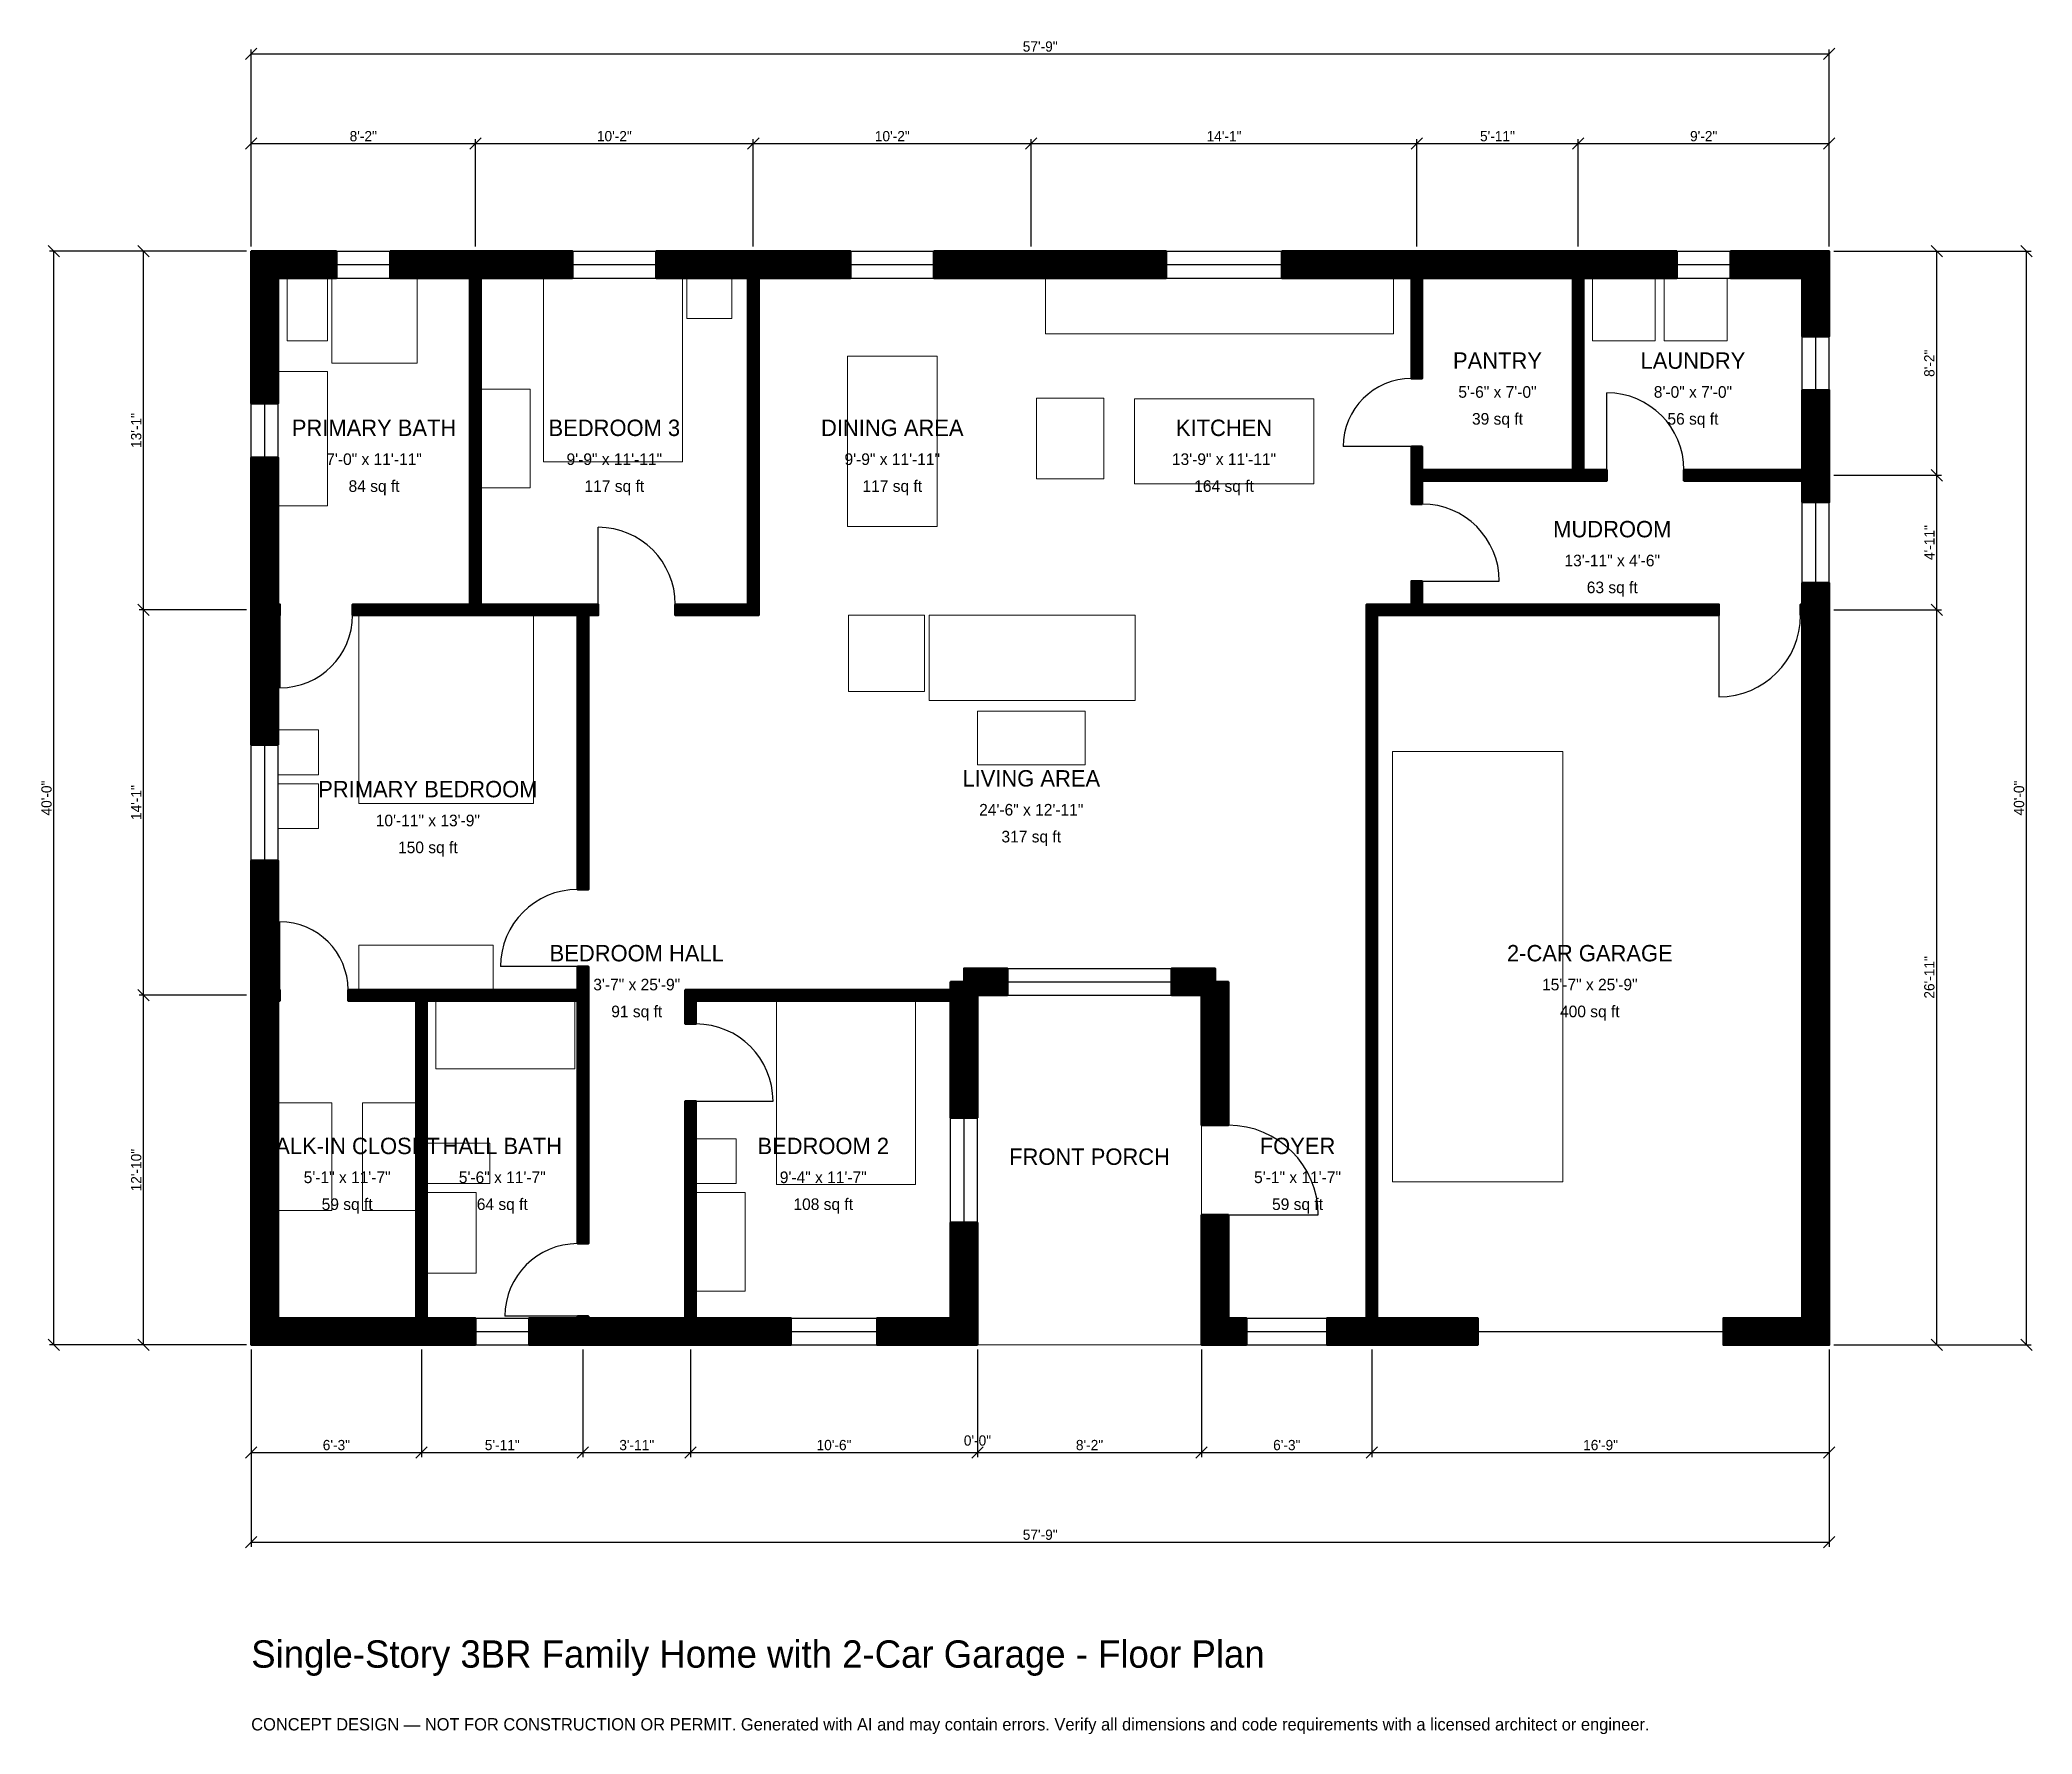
# Model space of a CAD drawing. Header units: inches. Extents: x -93 to 782, y -171 to 573.
import ezdxf
from ezdxf.enums import TextEntityAlignment as Align

# ---------------------------------------------------------------- set-up
doc = ezdxf.new("R2010")
doc.units = ezdxf.units.IN
doc.header["$MEASUREMENT"] = 0
doc.linetypes.add('DASHED', pattern=[0.6, 0.5, -0.1])
for name, color, linetype, lineweight in [('A-ANNO-DIMS', 1, 'Continuous', 13), ('A-ANNO-TEXT', 7, 'Continuous', 18), ('A-AREA-IDEN', 7, 'Continuous', 18), ('A-DOOR', 2, 'Continuous', 25), ('A-FLOR-FIXT', 9, 'Continuous', 13), ('A-FURN', 9, 'Continuous', 13), ('A-GLAZ', 4, 'Continuous', 25), ('A-SITE-PAVE', 8, 'Continuous', 13), ('A-WALL', 7, 'Continuous', 50), ('A-WALL-PATT', 8, 'Continuous', 13)]:
    doc.layers.add(name, color=color, linetype=linetype, lineweight=lineweight)
doc.dimstyles.new('PLAN', dxfattribs={"dimtxt": 4.5, "dimasz": 3, "dimexe": 2, "dimexo": 2, "dimgap": 1, "dimtad": 1, "dimdec": 0, "dimlunit": 4, "dimtsz": 2.5, "dimcen": 2.5, "dimclrd": 1, "dimclre": 1, "dimazin": 3, "dimtfac": 1, "dimtmove": 0, "dimatfit": 3})

msp = doc.modelspace()

# ---------------------------------------------------------------- hatches: boundary and pattern name
at = {"layer": 'A-WALL-PATT'}
h = msp.add_hatch(dxfattribs=at)
h.set_pattern_fill('ANSI31', color=8, scale=0.8)
h.paths.add_polyline_path([(318.8977, 0), (318.8976, 0), (318.8976, 0), (307.0866, 0), (307.0866, 0), (274.8031, 0), (274.8031, 11.811), (307.0866, 11.811), (307.0866, 53.7402), (318.8976, 53.7402), (318.8976, 11.811), (318.8977, 11.811), (318.8977, 0)])
h.paths.add_polyline_path([(198.8189, 0), (195.2756, 0), (195.2756, 0), (190.5512, 0), (190.5512, 0), (187.0079, 0), (151.5748, 0), (148.0315, 0), (148.0315, 0), (143.3071, 0), (143.3071, 0), (139.7638, 0), (122.0472, 0), (122.0472, 11.811), (139.7638, 11.811), (143.3071, 11.811), (143.3071, 12.5984), (148.0315, 12.5984), (148.0315, 11.811), (151.5748, 11.811), (187.0079, 11.811), (190.5512, 11.811), (190.5512, 107.0866), (195.2756, 107.0866), (195.2756, 11.811), (198.8189, 11.811), (237.0079, 11.811), (237.0079, 0), (198.8189, 0)])
h.paths.add_polyline_path([(80.7087, 0), (77.1654, 0), (77.1654, 0), (72.4409, 0), (72.4409, 0), (68.8976, 0), (11.811, 0), (11.811, 0), (0, 0), (0, 0), (0, 0), (0, 0), (0, 11.811), (0, 11.811), (0, 147.6378), (0, 151.1811), (0, 151.1811), (0, 155.9055), (0, 155.9055), (0, 159.4488), (0, 212.7953), (11.811, 212.7953), (11.811, 159.4488), (11.811, 155.9055), (12.5984, 155.9055), (12.5984, 151.1811), (11.811, 151.1811), (11.811, 147.6378), (11.811, 11.811), (68.8976, 11.811), (72.4409, 11.811), (72.4409, 151.1811), (42.5197, 151.1811), (42.5197, 155.9055), (72.4409, 155.9055), (77.1654, 155.9055), (143.3071, 155.9055), (143.3071, 166.1417), (148.0315, 166.1417), (148.0315, 155.9055), (148.0315, 151.1811), (148.0315, 44.4882), (143.3071, 44.4882), (143.3071, 151.1811), (77.1654, 151.1811), (77.1654, 11.811), (80.7087, 11.811), (98.4252, 11.811), (98.4252, 0), (80.7087, 0)])
h.paths.add_polyline_path([(0, 316.9291), (0, 320.4724), (0, 320.4724), (0, 325.1969), (0, 325.1969), (0, 328.7402), (0, 389.7638), (11.811, 389.7638), (11.811, 328.7402), (11.811, 325.1969), (12.5984, 325.1969), (12.5984, 320.4724), (11.811, 320.4724), (11.811, 316.9291), (11.811, 263.5827), (0, 263.5827), (0, 316.9291)])
h.paths.add_polyline_path([(0, 468.5039), (0, 468.5039), (0, 480.315), (0, 480.315), (0, 480.315), (0, 480.315), (11.811, 480.315), (11.811, 480.315), (37.4016, 480.315), (37.4016, 468.5039), (11.811, 468.5039), (11.811, 413.3858), (0, 413.3858), (0, 468.5039)])
h.paths.add_polyline_path([(92.5197, 480.315), (96.063, 480.315), (96.063, 480.315), (100.7874, 480.315), (100.7874, 480.315), (104.3307, 480.315), (141.1417, 480.315), (141.1417, 468.5039), (104.3307, 468.5039), (100.7874, 468.5039), (100.7874, 325.1969), (143.3071, 325.1969), (148.0315, 325.1969), (152.3622, 325.1969), (152.3622, 320.4724), (148.0315, 320.4724), (148.0315, 200), (143.3071, 200), (143.3071, 320.4724), (100.7874, 320.4724), (96.063, 320.4724), (44.4882, 320.4724), (44.4882, 325.1969), (96.063, 325.1969), (96.063, 468.5039), (92.5197, 468.5039), (61.0236, 468.5039), (61.0236, 480.315), (92.5197, 480.315)])
h.paths.add_polyline_path([(214.5669, 480.315), (218.1102, 480.315), (218.1102, 480.315), (222.8346, 480.315), (222.8346, 480.315), (226.378, 480.315), (263.189, 480.315), (263.189, 468.5039), (226.378, 468.5039), (222.8346, 468.5039), (222.8346, 325.1969), (222.8346, 320.4724), (218.1102, 320.4724), (195.2756, 320.4724), (190.5512, 320.4724), (186.2205, 320.4724), (186.2205, 325.1969), (190.5512, 325.1969), (195.2756, 325.1969), (218.1102, 325.1969), (218.1102, 468.5039), (214.5669, 468.5039), (177.7559, 468.5039), (177.7559, 480.315), (214.5669, 480.315)])
h.paths.add_polyline_path([(336.6142, 480.315), (348.4252, 480.315), (401.7717, 480.315), (401.7717, 468.5039), (348.4252, 468.5039), (336.6142, 468.5039), (299.8031, 468.5039), (299.8031, 480.315), (336.6142, 480.315)])
h.paths.add_polyline_path([(505.9055, 480.315), (509.4488, 480.315), (509.4488, 480.315), (514.1732, 480.315), (514.1732, 480.315), (517.7165, 480.315), (576.7717, 480.315), (580.315, 480.315), (580.315, 480.315), (585.0394, 480.315), (585.0394, 480.315), (588.5827, 480.315), (625.9843, 480.315), (625.9843, 468.5039), (588.5827, 468.5039), (585.0394, 468.5039), (585.0394, 384.252), (595.2756, 384.252), (595.2756, 379.5276), (585.0394, 379.5276), (580.315, 379.5276), (514.1732, 379.5276), (514.1732, 369.2913), (509.4488, 369.2913), (509.4488, 379.5276), (509.4488, 384.252), (509.4488, 394.4882), (514.1732, 394.4882), (514.1732, 384.252), (580.315, 384.252), (580.315, 468.5039), (576.7717, 468.5039), (517.7165, 468.5039), (514.1732, 468.5039), (514.1732, 424.4094), (509.4488, 424.4094), (509.4488, 468.5039), (505.9055, 468.5039), (452.5591, 468.5039), (452.5591, 480.315), (505.9055, 480.315)])
h.paths.add_polyline_path([(681.1024, 480.315), (681.1024, 480.315), (692.9134, 480.315), (692.9134, 480.315), (692.9134, 480.315), (692.9134, 468.5039), (692.9134, 468.5039), (692.9134, 442.9134), (681.1024, 442.9134), (681.1024, 468.5039), (649.6063, 468.5039), (649.6063, 480.315), (681.1024, 480.315)])
h.paths.add_polyline_path([(692.9134, 387.7953), (692.9134, 384.252), (692.9134, 384.252), (692.9134, 379.5276), (692.9134, 379.5276), (692.9134, 375.9843), (692.9134, 370.0787), (681.1024, 370.0787), (681.1024, 375.9843), (681.1024, 379.5276), (629.1339, 379.5276), (629.1339, 384.252), (681.1024, 384.252), (681.1024, 387.7953), (681.1024, 419.2913), (692.9134, 419.2913), (692.9134, 387.7953)])
h.paths.add_polyline_path([(692.9134, 328.7402), (692.9134, 325.1969), (692.9134, 325.1969), (692.9134, 320.4724), (692.9134, 320.4724), (692.9134, 316.9291), (692.9134, 11.811), (692.9134, 11.811), (692.9134, 0), (692.9134, 0), (692.9134, 0), (681.1024, 0), (681.1024, 0), (646.4567, 0), (646.4567, 11.811), (681.1024, 11.811), (681.1024, 316.9291), (681.1024, 320.4724), (680.315, 320.4724), (680.315, 325.1969), (681.1024, 325.1969), (681.1024, 328.7402), (681.1024, 334.6457), (692.9134, 334.6457), (692.9134, 328.7402)])
h.paths.add_polyline_path([(498.0315, 0), (494.4882, 0), (494.4882, 0), (489.7638, 0), (489.7638, 0), (486.2205, 0), (472.4409, 0), (472.4409, 11.811), (486.2205, 11.811), (489.7638, 11.811), (489.7638, 151.1811), (489.7638, 155.9055), (489.7638, 320.4724), (489.7638, 325.1969), (494.4882, 325.1969), (509.4488, 325.1969), (509.4488, 335.4331), (514.1732, 335.4331), (514.1732, 325.1969), (644.4882, 325.1969), (644.4882, 320.4724), (514.1732, 320.4724), (509.4488, 320.4724), (494.4882, 320.4724), (494.4882, 155.9055), (494.4882, 151.1811), (494.4882, 11.811), (498.0315, 11.811), (538.5827, 11.811), (538.5827, 0), (498.0315, 0)])
h.paths.add_polyline_path([(429.1339, 0), (429.1339, 0), (417.3228, 0), (417.3228, 0), (417.3228, 0), (417.3228, 11.811), (417.3228, 11.811), (417.3228, 57.0866), (429.1339, 57.0866), (429.1339, 11.811), (437.0079, 11.811), (437.0079, 0), (429.1339, 0)])
h.paths.add_polyline_path([(417.3228, 153.5433), (404.1339, 153.5433), (404.1339, 165.3543), (423.2283, 165.3543), (423.2283, 159.4488), (429.1339, 159.4488), (429.1339, 96.4567), (417.3228, 96.4567), (417.3228, 153.5433)])
h.paths.add_polyline_path([(321.2598, 153.5433), (321.2598, 153.5433), (318.8977, 153.5433), (318.8977, 151.1811), (318.8976, 151.1811), (318.8976, 99.8031), (307.0866, 99.8031), (307.0866, 151.1811), (195.2756, 151.1811), (195.2756, 140.9449), (190.5512, 140.9449), (190.5512, 151.1811), (190.5512, 155.9055), (195.2756, 155.9055), (307.0866, 155.9055), (307.0866, 159.4488), (312.9921, 159.4488), (312.9921, 165.3543), (332.0866, 165.3543), (332.0866, 153.5433), (321.2598, 153.5433)])

# ---------------------------------------------------------------- linework, layer by layer
at = {"layer": 'A-DOOR'}
for p, q in [((595.2756, 384.252), (595.2756, 418.1102)), ((509.4488, 394.4882), (479.5276, 394.4882)), ((152.3622, 325.1969), (152.3622, 359.0551)), ((514.1732, 335.4331), (548.0315, 335.4331)), ((12.5984, 320.4724), (12.5984, 288.5827)), ((644.4882, 320.4724), (644.4882, 284.6457)), ((12.5984, 155.9055), (12.5984, 185.8268)), ((143.3071, 166.1417), (109.4488, 166.1417)), ((195.2756, 107.0866), (229.1339, 107.0866)), ((429.1339, 57.0866), (468.5039, 57.0866)), ((143.3071, 12.5984), (111.4173, 12.5984))]:
    msp.add_line(p, q, dxfattribs=at)
at = {"layer": 'A-DOOR', "linetype": 'DASHED'}
msp.add_line((538.5827, 5.9055), (646.4567, 5.9055), dxfattribs=at)
at = {"layer": 'A-DOOR'}
for centre, radius, start, end in [((509.4488, 394.4882), 29.9213, 90, 180), ((595.2756, 384.252), 33.8583, 0, 90), ((514.1732, 335.4331), 33.8583, 0, 90), ((152.3622, 325.1969), 33.8583, 0, 90), ((12.5984, 320.4724), 31.8898, 270, 360), ((644.4882, 320.4724), 35.8268, 270, 360), ((143.3071, 166.1417), 33.8583, 90, 180), ((12.5984, 155.9055), 29.9213, 0, 90), ((195.2756, 107.0866), 33.8583, 0, 90), ((429.1339, 57.0866), 39.3701, 0, 90), ((143.3071, 12.5984), 31.8898, 90, 180)]:
    msp.add_arc(centre, radius, start, end, dxfattribs=at)
at = {"layer": 'A-FLOR-FIXT'}
for points in [[(15.748, 440.9449), (33.4646, 440.9449), (33.4646, 468.5039), (15.748, 468.5039)], [(35.4331, 431.1024), (72.8346, 431.1024), (72.8346, 468.5039), (35.4331, 468.5039)], [(348.8189, 444.0945), (501.5748, 444.0945), (501.5748, 468.5039), (348.8189, 468.5039)], [(11.811, 368.5039), (33.4646, 368.5039), (33.4646, 427.5591), (11.811, 427.5591)], [(387.7953, 378.1496), (466.5354, 378.1496), (466.5354, 415.5512), (387.7953, 415.5512)], [(81.1024, 121.2598), (142.126, 121.2598), (142.126, 151.1811), (81.1024, 151.1811)], [(77.1654, 70.8661), (104.7244, 70.8661), (104.7244, 88.5827), (77.1654, 88.5827)], [(77.1654, 31.4961), (98.8189, 31.4961), (98.8189, 66.9291), (77.1654, 66.9291)]]:
    msp.add_lwpolyline(points, close=True, dxfattribs=at)
at = {"layer": 'A-FURN'}
for points in [[(128.3465, 387.7953), (189.3701, 387.7953), (189.3701, 468.5039), (128.3465, 468.5039)], [(191.3386, 450.7874), (211.0236, 450.7874), (211.0236, 468.5039), (191.3386, 468.5039)], [(588.9764, 440.9449), (616.5354, 440.9449), (616.5354, 468.5039), (588.9764, 468.5039)], [(620.4724, 440.9449), (648.0315, 440.9449), (648.0315, 468.5039), (620.4724, 468.5039)], [(261.811, 359.4488), (301.1811, 359.4488), (301.1811, 434.252), (261.811, 434.252)], [(100.7874, 376.378), (122.4409, 376.378), (122.4409, 419.685), (100.7874, 419.685)], [(344.8819, 380.315), (374.4094, 380.315), (374.4094, 415.748), (344.8819, 415.748)], [(47.2441, 237.7953), (124.0157, 237.7953), (124.0157, 320.4724), (47.2441, 320.4724)], [(262.2047, 287.0079), (295.6693, 287.0079), (295.6693, 320.4724), (262.2047, 320.4724)], [(297.6378, 283.0709), (388.189, 283.0709), (388.189, 320.4724), (297.6378, 320.4724)], [(318.8976, 254.7244), (366.1417, 254.7244), (366.1417, 278.3465), (318.8976, 278.3465)], [(11.811, 250.3937), (29.5276, 250.3937), (29.5276, 270.0787), (11.811, 270.0787)], [(501.1811, 71.6535), (575.9843, 71.6535), (575.9843, 260.6299), (501.1811, 260.6299)], [(11.811, 226.7717), (29.5276, 226.7717), (29.5276, 246.4567), (11.811, 246.4567)], [(47.2441, 155.9055), (106.2992, 155.9055), (106.2992, 175.5906), (47.2441, 175.5906)], [(230.7087, 70.4724), (291.7323, 70.4724), (291.7323, 151.1811), (230.7087, 151.1811)], [(11.811, 59.0551), (35.4331, 59.0551), (35.4331, 106.2992), (11.811, 106.2992)], [(48.8189, 59.0551), (72.4409, 59.0551), (72.4409, 106.2992), (48.8189, 106.2992)], [(195.2756, 70.8661), (212.9921, 70.8661), (212.9921, 90.5512), (195.2756, 90.5512)], [(195.2756, 23.622), (216.9291, 23.622), (216.9291, 66.9291), (195.2756, 66.9291)]]:
    msp.add_lwpolyline(points, close=True, dxfattribs=at)
at = {"layer": 'A-GLAZ'}
for p, q in [((37.4016, 480.315), (61.0236, 480.315)), ((37.4016, 474.4094), (61.0236, 474.4094)), ((141.1417, 480.315), (177.7559, 480.315)), ((141.1417, 474.4094), (177.7559, 474.4094)), ((263.189, 480.315), (299.8031, 480.315)), ((263.189, 474.4094), (299.8031, 474.4094)), ((401.7717, 480.315), (452.5591, 480.315)), ((401.7717, 474.4094), (452.5591, 474.4094)), ((625.9843, 480.315), (649.6063, 480.315)), ((625.9843, 474.4094), (649.6063, 474.4094)), ((37.4016, 468.5039), (61.0236, 468.5039)), ((141.1417, 468.5039), (177.7559, 468.5039)), ((263.189, 468.5039), (299.8031, 468.5039)), ((401.7717, 468.5039), (452.5591, 468.5039)), ((625.9843, 468.5039), (649.6063, 468.5039)), ((681.1024, 419.2913), (681.1024, 442.9134)), ((687.0079, 419.2913), (687.0079, 442.9134)), ((692.9134, 419.2913), (692.9134, 442.9134)), ((0, 389.7638), (0, 413.3858)), ((5.9055, 389.7638), (5.9055, 413.3858)), ((11.811, 389.7638), (11.811, 413.3858)), ((681.1024, 334.6457), (681.1024, 370.0787)), ((687.0079, 334.6457), (687.0079, 370.0787)), ((692.9134, 334.6457), (692.9134, 370.0787)), ((0, 212.7953), (0, 263.5827)), ((5.9055, 212.7953), (5.9055, 263.5827)), ((11.811, 212.7953), (11.811, 263.5827)), ((332.0866, 165.3543), (404.1339, 165.3543)), ((332.0866, 159.4488), (404.1339, 159.4488)), ((332.0866, 153.5433), (404.1339, 153.5433)), ((307.0866, 53.7402), (307.0866, 99.8031)), ((312.9921, 53.7402), (312.9921, 99.8031)), ((318.8976, 53.7402), (318.8976, 99.8031)), ((98.4252, 11.811), (122.0472, 11.811)), ((237.0079, 11.811), (274.8031, 11.811)), ((437.0079, 11.811), (472.4409, 11.811)), ((98.4252, 5.9055), (122.0472, 5.9055)), ((98.4252, 0), (122.0472, 0)), ((237.0079, 5.9055), (274.8031, 5.9055)), ((237.0079, 0), (274.8031, 0)), ((437.0079, 5.9055), (472.4409, 5.9055)), ((437.0079, 0), (472.4409, 0))]:
    msp.add_line(p, q, dxfattribs=at)
at = {"layer": 'A-SITE-PAVE', "linetype": 'DASHED'}
msp.add_lwpolyline([(318.8976, 0), (417.3228, 0), (417.3228, 153.5433), (318.8976, 153.5433)], close=True, dxfattribs=at)
at = {"layer": 'A-WALL'}
for points in [[(0, 468.5039), (0, 468.5039), (0, 480.315), (0, 480.315), (0, 480.315), (0, 480.315), (11.811, 480.315), (11.811, 480.315), (37.4016, 480.315), (37.4016, 468.5039), (11.811, 468.5039), (11.811, 413.3858), (0, 413.3858), (0, 468.5039)], [(92.5197, 480.315), (96.063, 480.315), (96.063, 480.315), (100.7874, 480.315), (100.7874, 480.315), (104.3307, 480.315), (141.1417, 480.315), (141.1417, 468.5039), (104.3307, 468.5039), (100.7874, 468.5039), (100.7874, 325.1969), (143.3071, 325.1969), (148.0315, 325.1969), (152.3622, 325.1969), (152.3622, 320.4724), (148.0315, 320.4724), (148.0315, 200), (143.3071, 200), (143.3071, 320.4724), (100.7874, 320.4724), (96.063, 320.4724), (44.4882, 320.4724), (44.4882, 325.1969), (96.063, 325.1969), (96.063, 468.5039), (92.5197, 468.5039), (61.0236, 468.5039), (61.0236, 480.315), (92.5197, 480.315)], [(214.5669, 480.315), (218.1102, 480.315), (218.1102, 480.315), (222.8346, 480.315), (222.8346, 480.315), (226.378, 480.315), (263.189, 480.315), (263.189, 468.5039), (226.378, 468.5039), (222.8346, 468.5039), (222.8346, 325.1969), (222.8346, 320.4724), (218.1102, 320.4724), (195.2756, 320.4724), (190.5512, 320.4724), (186.2205, 320.4724), (186.2205, 325.1969), (190.5512, 325.1969), (195.2756, 325.1969), (218.1102, 325.1969), (218.1102, 468.5039), (214.5669, 468.5039), (177.7559, 468.5039), (177.7559, 480.315), (214.5669, 480.315)], [(336.6142, 480.315), (348.4252, 480.315), (401.7717, 480.315), (401.7717, 468.5039), (348.4252, 468.5039), (336.6142, 468.5039), (299.8031, 468.5039), (299.8031, 480.315), (336.6142, 480.315)], [(505.9055, 480.315), (509.4488, 480.315), (509.4488, 480.315), (514.1732, 480.315), (514.1732, 480.315), (517.7165, 480.315), (576.7717, 480.315), (580.315, 480.315), (580.315, 480.315), (585.0394, 480.315), (585.0394, 480.315), (588.5827, 480.315), (625.9843, 480.315), (625.9843, 468.5039), (588.5827, 468.5039), (585.0394, 468.5039), (585.0394, 384.252), (595.2756, 384.252), (595.2756, 379.5276), (585.0394, 379.5276), (580.315, 379.5276), (514.1732, 379.5276), (514.1732, 369.2913), (509.4488, 369.2913), (509.4488, 379.5276), (509.4488, 384.252), (509.4488, 394.4882), (514.1732, 394.4882), (514.1732, 384.252), (580.315, 384.252), (580.315, 468.5039), (576.7717, 468.5039), (517.7165, 468.5039), (514.1732, 468.5039), (514.1732, 424.4094), (509.4488, 424.4094), (509.4488, 468.5039), (505.9055, 468.5039), (452.5591, 468.5039), (452.5591, 480.315), (505.9055, 480.315)], [(681.1024, 480.315), (681.1024, 480.315), (692.9134, 480.315), (692.9134, 480.315), (692.9134, 480.315), (692.9134, 468.5039), (692.9134, 468.5039), (692.9134, 442.9134), (681.1024, 442.9134), (681.1024, 468.5039), (649.6063, 468.5039), (649.6063, 480.315), (681.1024, 480.315)], [(692.9134, 387.7953), (692.9134, 384.252), (692.9134, 384.252), (692.9134, 379.5276), (692.9134, 379.5276), (692.9134, 375.9843), (692.9134, 370.0787), (681.1024, 370.0787), (681.1024, 375.9843), (681.1024, 379.5276), (629.1339, 379.5276), (629.1339, 384.252), (681.1024, 384.252), (681.1024, 387.7953), (681.1024, 419.2913), (692.9134, 419.2913), (692.9134, 387.7953)], [(0, 316.9291), (0, 320.4724), (0, 320.4724), (0, 325.1969), (0, 325.1969), (0, 328.7402), (0, 389.7638), (11.811, 389.7638), (11.811, 328.7402), (11.811, 325.1969), (12.5984, 325.1969), (12.5984, 320.4724), (11.811, 320.4724), (11.811, 316.9291), (11.811, 263.5827), (0, 263.5827), (0, 316.9291)], [(498.0315, 0), (494.4882, 0), (494.4882, 0), (489.7638, 0), (489.7638, 0), (486.2205, 0), (472.4409, 0), (472.4409, 11.811), (486.2205, 11.811), (489.7638, 11.811), (489.7638, 151.1811), (489.7638, 155.9055), (489.7638, 320.4724), (489.7638, 325.1969), (494.4882, 325.1969), (509.4488, 325.1969), (509.4488, 335.4331), (514.1732, 335.4331), (514.1732, 325.1969), (644.4882, 325.1969), (644.4882, 320.4724), (514.1732, 320.4724), (509.4488, 320.4724), (494.4882, 320.4724), (494.4882, 155.9055), (494.4882, 151.1811), (494.4882, 11.811), (498.0315, 11.811), (538.5827, 11.811), (538.5827, 0), (498.0315, 0)], [(692.9134, 328.7402), (692.9134, 325.1969), (692.9134, 325.1969), (692.9134, 320.4724), (692.9134, 320.4724), (692.9134, 316.9291), (692.9134, 11.811), (692.9134, 11.811), (692.9134, 0), (692.9134, 0), (692.9134, 0), (681.1024, 0), (681.1024, 0), (646.4567, 0), (646.4567, 11.811), (681.1024, 11.811), (681.1024, 316.9291), (681.1024, 320.4724), (680.315, 320.4724), (680.315, 325.1969), (681.1024, 325.1969), (681.1024, 328.7402), (681.1024, 334.6457), (692.9134, 334.6457), (692.9134, 328.7402)], [(80.7087, 0), (77.1654, 0), (77.1654, 0), (72.4409, 0), (72.4409, 0), (68.8976, 0), (11.811, 0), (11.811, 0), (0, 0), (0, 0), (0, 0), (0, 0), (0, 11.811), (0, 11.811), (0, 147.6378), (0, 151.1811), (0, 151.1811), (0, 155.9055), (0, 155.9055), (0, 159.4488), (0, 212.7953), (11.811, 212.7953), (11.811, 159.4488), (11.811, 155.9055), (12.5984, 155.9055), (12.5984, 151.1811), (11.811, 151.1811), (11.811, 147.6378), (11.811, 11.811), (68.8976, 11.811), (72.4409, 11.811), (72.4409, 151.1811), (42.5197, 151.1811), (42.5197, 155.9055), (72.4409, 155.9055), (77.1654, 155.9055), (143.3071, 155.9055), (143.3071, 166.1417), (148.0315, 166.1417), (148.0315, 155.9055), (148.0315, 151.1811), (148.0315, 44.4882), (143.3071, 44.4882), (143.3071, 151.1811), (77.1654, 151.1811), (77.1654, 11.811), (80.7087, 11.811), (98.4252, 11.811), (98.4252, 0), (80.7087, 0)], [(321.2598, 153.5433), (321.2598, 153.5433), (318.8977, 153.5433), (318.8977, 151.1811), (318.8976, 151.1811), (318.8976, 99.8031), (307.0866, 99.8031), (307.0866, 151.1811), (195.2756, 151.1811), (195.2756, 140.9449), (190.5512, 140.9449), (190.5512, 151.1811), (190.5512, 155.9055), (195.2756, 155.9055), (307.0866, 155.9055), (307.0866, 159.4488), (312.9921, 159.4488), (312.9921, 165.3543), (332.0866, 165.3543), (332.0866, 153.5433), (321.2598, 153.5433)], [(417.3228, 153.5433), (404.1339, 153.5433), (404.1339, 165.3543), (423.2283, 165.3543), (423.2283, 159.4488), (429.1339, 159.4488), (429.1339, 96.4567), (417.3228, 96.4567), (417.3228, 153.5433)], [(198.8189, 0), (195.2756, 0), (195.2756, 0), (190.5512, 0), (190.5512, 0), (187.0079, 0), (151.5748, 0), (148.0315, 0), (148.0315, 0), (143.3071, 0), (143.3071, 0), (139.7638, 0), (122.0472, 0), (122.0472, 11.811), (139.7638, 11.811), (143.3071, 11.811), (143.3071, 12.5984), (148.0315, 12.5984), (148.0315, 11.811), (151.5748, 11.811), (187.0079, 11.811), (190.5512, 11.811), (190.5512, 107.0866), (195.2756, 107.0866), (195.2756, 11.811), (198.8189, 11.811), (237.0079, 11.811), (237.0079, 0), (198.8189, 0)], [(318.8977, 0), (318.8976, 0), (318.8976, 0), (307.0866, 0), (307.0866, 0), (274.8031, 0), (274.8031, 11.811), (307.0866, 11.811), (307.0866, 53.7402), (318.8976, 53.7402), (318.8976, 11.811), (318.8977, 11.811), (318.8977, 0)], [(429.1339, 0), (429.1339, 0), (417.3228, 0), (417.3228, 0), (417.3228, 0), (417.3228, 11.811), (417.3228, 11.811), (417.3228, 57.0866), (429.1339, 57.0866), (429.1339, 11.811), (437.0079, 11.811), (437.0079, 0), (429.1339, 0)]]:
    msp.add_lwpolyline(points, close=True, dxfattribs=at)

# ---------------------------------------------------------------- texts
at = {"layer": 'A-ANNO-TEXT'}
for s, height, p in [('Single-Story 3BR Family Home with 2-Car Garage - Floor Plan', 12, (0, -141.7323)), ('CONCEPT DESIGN — NOT FOR CONSTRUCTION OR PERMIT. Generated with AI and may contain errors. Verify all dimensions and code requirements with a licensed architect or engineer.', 5.4, (0, -169.2913))]:
    msp.add_text(s, height=height, dxfattribs=at).set_placement(p)
at = {"layer": 'A-AREA-IDEN'}
for s, height, p in [('PANTRY', 7.2, (547.2441, 432.2835)), ('LAUNDRY', 7.2, (633.0709, 432.2835)), ('5\'-6" x 7\'-0"', 5.1, (547.2441, 418.5039)), ('8\'-0" x 7\'-0"', 5.1, (633.0709, 418.5039)), ('PRIMARY BATH', 7.2, (53.937, 402.7559)), ('BEDROOM 3', 7.2, (159.4488, 402.7559)), ('DINING AREA', 7.2, (281.4961, 402.7559)), ('KITCHEN', 7.2, (427.1654, 402.7559)), ('39 sq ft', 5.1, (547.2441, 406.6929)), ('56 sq ft', 5.1, (633.0709, 406.6929)), ('7\'-0" x 11\'-11"', 5.1, (53.937, 388.9764)), ('9\'-9" x 11\'-11"', 5.1, (159.4488, 388.9764)), ('9\'-9" x 11\'-11"', 5.1, (281.4961, 388.9764)), ('13\'-9" x 11\'-11"', 5.1, (427.1654, 388.9764)), ('84 sq ft', 5.1, (53.937, 377.1654)), ('117 sq ft', 5.1, (159.4488, 377.1654)), ('117 sq ft', 5.1, (281.4961, 377.1654)), ('164 sq ft', 5.1, (427.1654, 377.1654)), ('MUDROOM', 7.2, (597.6378, 358.2677)), ('13\'-11" x 4\'-6"', 5.1, (597.6378, 344.4882)), ('63 sq ft', 5.1, (597.6378, 332.6772)), ('PRIMARY BEDROOM', 7.2, (77.5591, 244.0945)), ('LIVING AREA', 7.2, (342.5197, 248.8189)), ('24\'-6" x 12\'-11"', 5.1, (342.5197, 235.0394)), ('10\'-11" x 13\'-9"', 5.1, (77.5591, 230.315)), ('150 sq ft', 5.1, (77.5591, 218.5039)), ('317 sq ft', 5.1, (342.5197, 223.2283)), ('BEDROOM HALL', 7.2, (169.2913, 172.0472)), ('2-CAR GARAGE', 7.2, (587.7953, 172.0472)), ('3\'-7" x 25\'-9"', 5.1, (169.2913, 158.2677)), ('15\'-7" x 25\'-9"', 5.1, (587.7953, 158.2677)), ('91 sq ft', 5.1, (169.2913, 146.4567)), ('400 sq ft', 5.1, (587.7953, 146.4567)), ('WALK-IN CLOSET', 7.2, (42.126, 87.4016)), ('HALL BATH', 7.2, (110.2362, 87.4016)), ('BEDROOM 2', 7.2, (251.1811, 87.4016)), ('FOYER', 7.2, (459.4488, 87.4016)), ('FRONT PORCH', 7.2, (368.1102, 82.6772)), ('5\'-1" x 11\'-7"', 5.1, (42.126, 73.622)), ('5\'-6" x 11\'-7"', 5.1, (110.2362, 73.622)), ('9\'-4" x 11\'-7"', 5.1, (251.1811, 73.622)), ('5\'-1" x 11\'-7"', 5.1, (459.4488, 73.622)), ('59 sq ft', 5.1, (42.126, 61.811)), ('64 sq ft', 5.1, (110.2362, 61.811)), ('108 sq ft', 5.1, (251.1811, 61.811)), ('59 sq ft', 5.1, (459.4488, 61.811))]:
    msp.add_text(s, height=height, dxfattribs=at).set_placement(p, align=Align.MIDDLE_CENTER)

# ---------------------------------------------------------------- dimensions: what is measured, and where the dimension line sits
at = {"layer": 'A-ANNO-DIMS'}
for base, p1, p2, text in [((0, 566.9291), (0, 480.315), (692.9134, 480.315), '57\'-9"'), ((0, 527.5591), (0, 480.315), (98.4252, 480.315), '8\'-2"'), ((98.4252, 527.5591), (98.4252, 480.315), (220.4724, 480.315), '10\'-2"'), ((220.4724, 527.5591), (220.4724, 480.315), (342.5197, 480.315), '10\'-2"'), ((342.5197, 527.5591), (342.5197, 480.315), (511.811, 480.315), '14\'-1"'), ((511.811, 527.5591), (511.811, 480.315), (582.6772, 480.315), '5\'-11"'), ((582.6772, 527.5591), (582.6772, 480.315), (692.9134, 480.315), '9\'-2"'), ((0, -47.2441), (0, 0), (74.8031, 0), '6\'-3"'), ((0, -86.6142), (0, 0), (692.9134, 0), '57\'-9"'), ((74.8031, -47.2441), (74.8031, 0), (145.6693, 0), '5\'-11"'), ((145.6693, -47.2441), (145.6693, 0), (192.9134, 0), '3\'-11"'), ((192.9134, -47.2441), (192.9134, 0), (318.8976, 0), '10\'-6"'), ((318.8976, -47.2441), (318.8976, 0), (318.8976, 0), '0\'-0"'), ((318.8976, -47.2441), (318.8976, 0), (417.3228, 0), '8\'-2"'), ((417.3228, -47.2441), (417.3228, 0), (492.126, 0), '6\'-3"'), ((492.126, -47.2441), (492.126, 0), (692.9134, 0), '16\'-9"')]:
    msp.add_linear_dim(base=base, p1=p1, p2=p2, text=text, dimstyle='PLAN', dxfattribs=at).render()
for base, p1, p2, text in [((-86.6142, 0), (0, 0), (0, 480.315), '40\'-0"'), ((-47.2441, 322.8346), (0, 322.8346), (0, 480.315), '13\'-1"'), ((740.1575, 381.8898), (692.9134, 381.8898), (692.9134, 480.315), '8\'-2"'), ((779.5276, 0), (692.9134, 0), (692.9134, 480.315), '40\'-0"'), ((740.1575, 322.8346), (692.9134, 322.8346), (692.9134, 381.8898), '4\'-11"'), ((-47.2441, 153.5433), (0, 153.5433), (0, 322.8346), '14\'-1"'), ((740.1575, 0), (692.9134, 0), (692.9134, 322.8346), '26\'-11"'), ((-47.2441, 0), (0, 0), (0, 153.5433), '12\'-10"')]:
    msp.add_linear_dim(base=base, p1=p1, p2=p2, angle=90, text=text, dimstyle='PLAN', dxfattribs=at).render()

doc.saveas('drawing.dxf')
